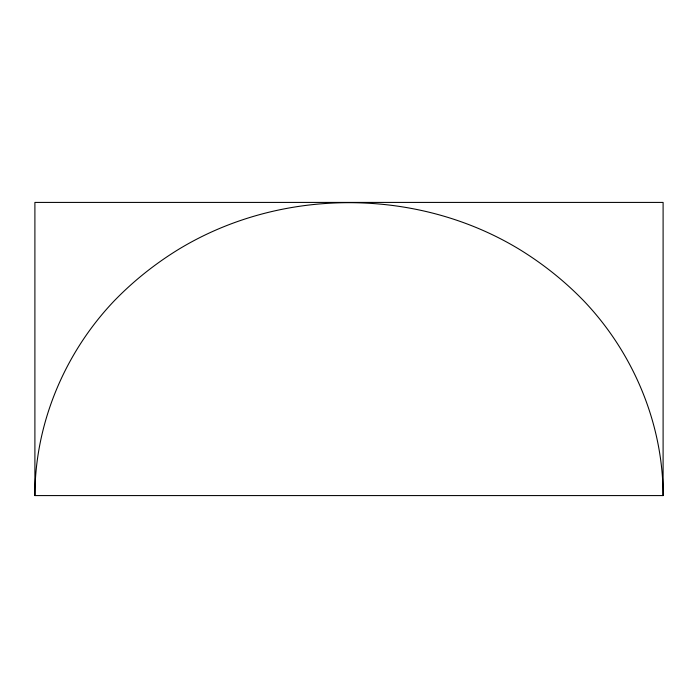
<?xml version="1.0" encoding="UTF-8"?>
<svg xmlns="http://www.w3.org/2000/svg" width="698" height="698" viewBox="0 0 698 698"><rect width="100%" height="100%" fill="white"/><g stroke="black" fill="none" stroke-linecap="round" stroke-linejoin="round"><path stroke-width="1.05" d="M34.9 495.58C34.926 423.215 64.94 352.202 114.917 300.14L116.051 298.997C135.107 279.61 156.596 262.727 179.822 248.61L181.114 247.851C282.367 187.622 415.633 187.622 516.886 247.851L518.178 248.61C541.404 262.727 562.893 279.61 581.949 298.997L583.083 300.14C633.06 352.202 663.074 423.215 663.1 495.58L34.9 495.58L34.9 202.42L663.1 202.42L663.1 495.58"/></g></svg>
